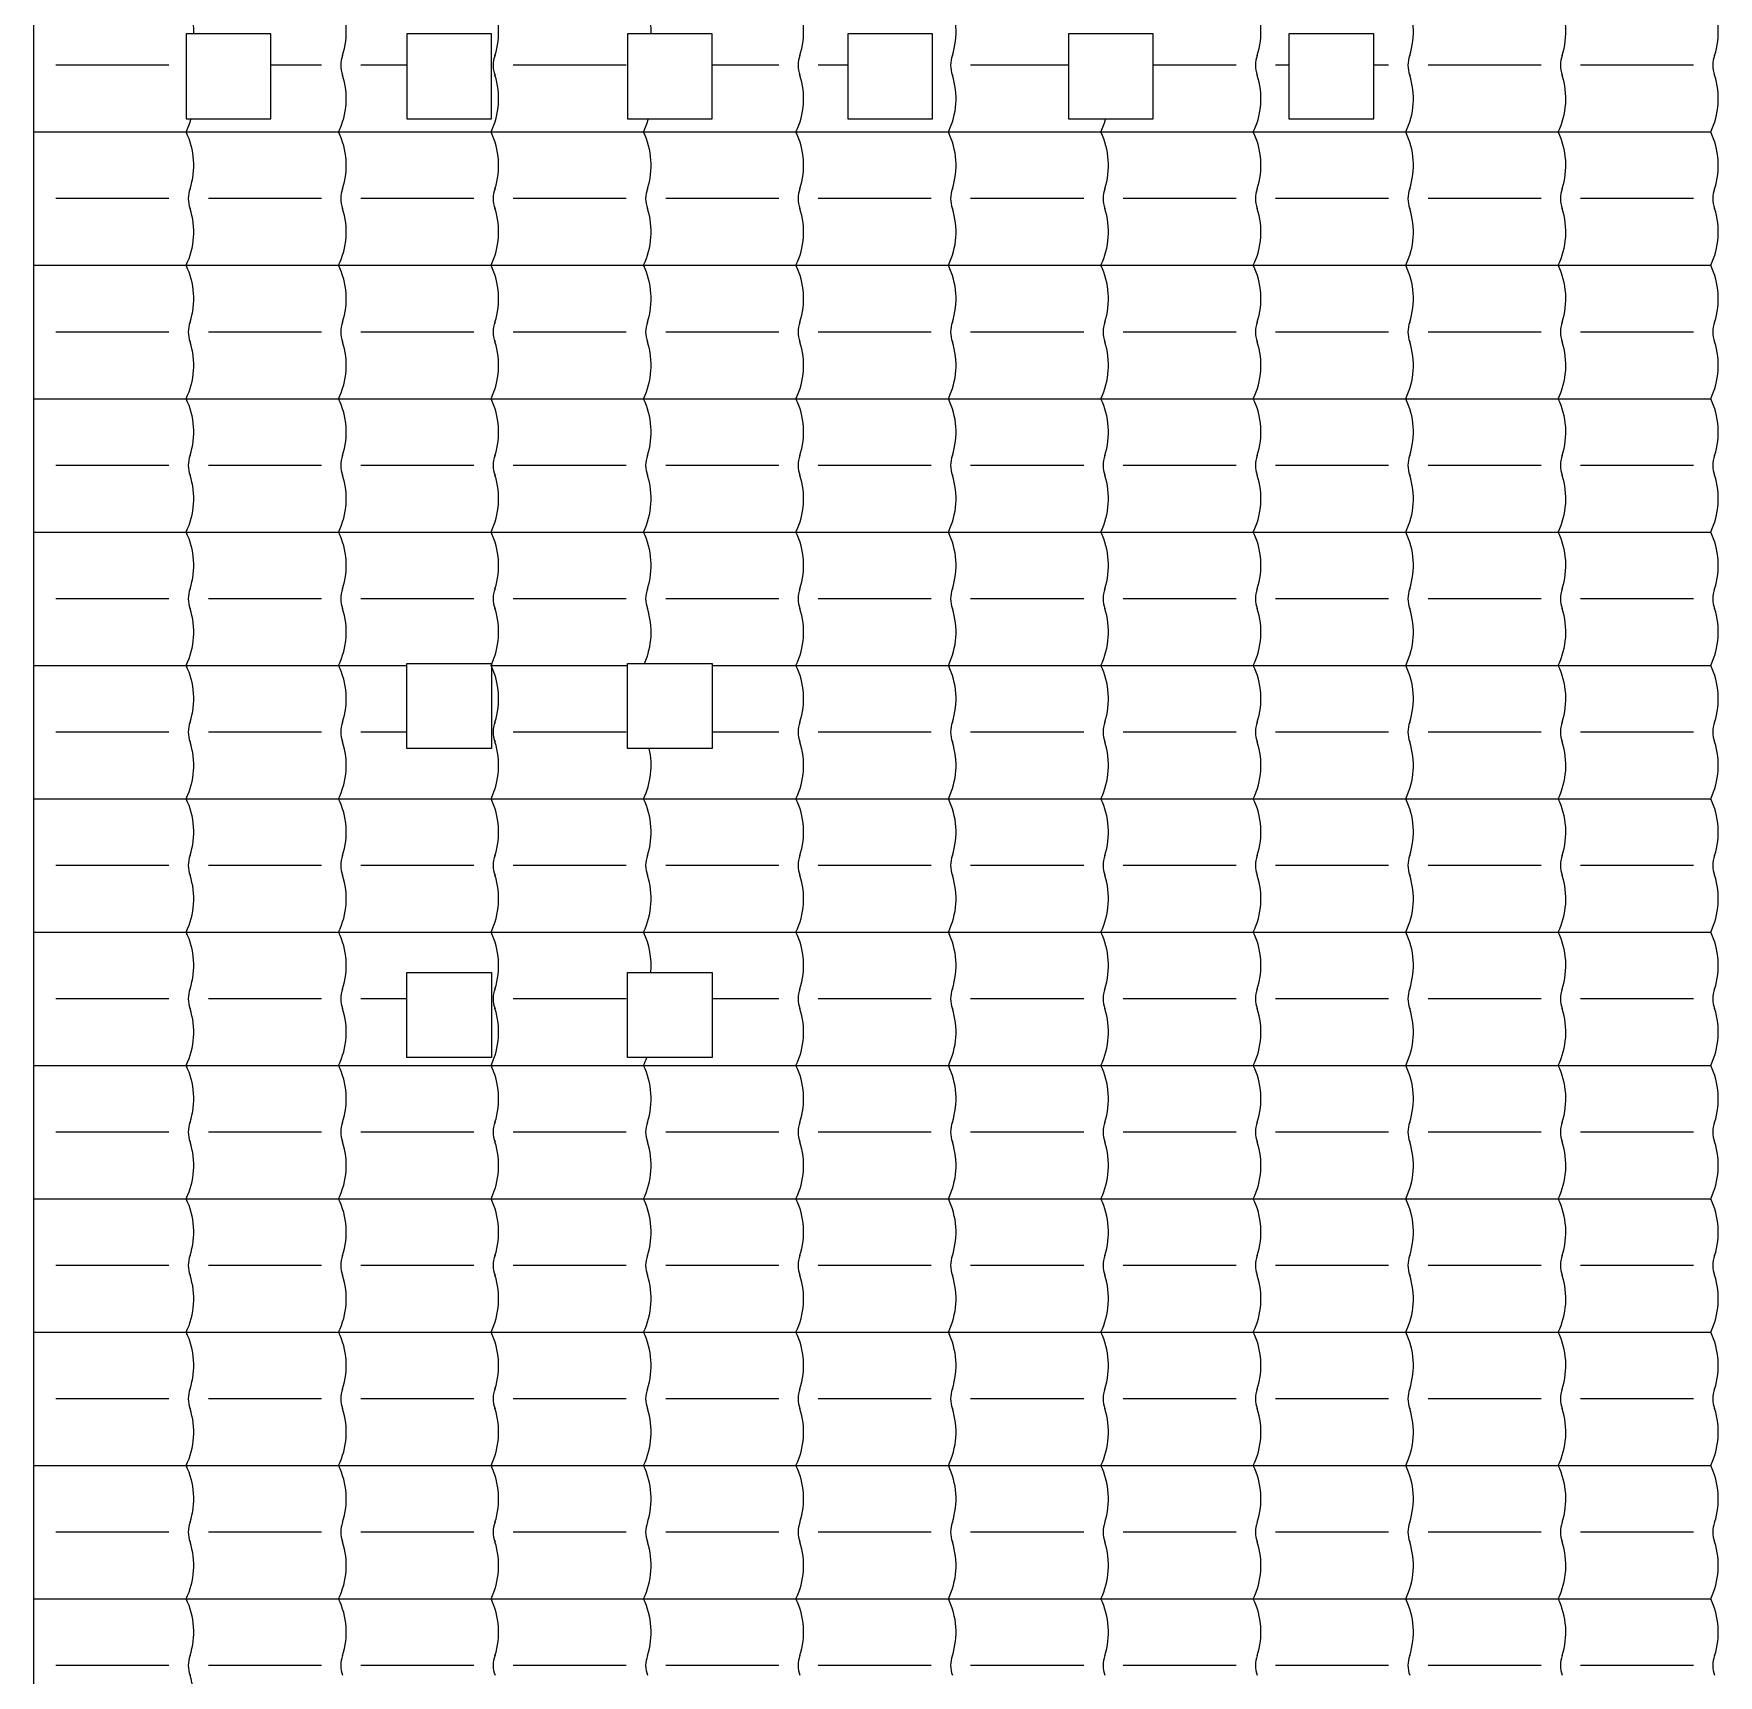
# Model space of a CAD drawing. Extents: x 5 to 617, y -77 to 233.
# Drawn here: x 282.2 to 345.8, y -19.3 to 42.8 of the extents above; entities that cross this region are included whole.
import ezdxf

# ---------------------------------------------------------------- set-up
doc = ezdxf.new("R2010")
doc.units = 0
doc.layers.get('0').update_dxf_attribs({"linetype": 'CONTINUOUS'})
doc.layers.add('ENGRAVE', color=4, linetype='CONTINUOUS')

msp = doc.modelspace()

# ---------------------------------------------------------------- linework, layer by layer
for p, q in [((282.155, -76.845), (282.155, 50.945)), ((287.918, 42.79), (287.918, 39.57)), ((291.118, 42.79), (287.918, 42.79)), ((291.118, 39.57), (291.118, 42.79)), ((299.451, 42.79), (296.251, 42.79)), ((296.251, 42.79), (296.251, 39.57)), ((299.451, 39.57), (299.451, 42.79)), ((304.584, 42.79), (304.584, 39.57)), ((307.784, 42.79), (304.584, 42.79)), ((307.784, 39.57), (307.784, 42.79)), ((316.117, 42.79), (312.917, 42.79)), ((312.917, 42.79), (312.917, 39.57)), ((316.117, 39.57), (316.117, 42.79)), ((324.45, 42.79), (321.25, 42.79)), ((321.25, 42.79), (321.25, 39.57)), ((324.45, 39.57), (324.45, 42.79)), ((332.783, 42.79), (329.583, 42.79)), ((329.583, 42.79), (329.583, 39.57)), ((332.783, 39.57), (332.783, 42.79)), ((287.918, 39.57), (291.118, 39.57)), ((296.251, 39.57), (299.451, 39.57)), ((304.584, 39.57), (307.784, 39.57)), ((312.917, 39.57), (316.117, 39.57)), ((321.25, 39.57), (324.45, 39.57)), ((329.583, 39.57), (332.783, 39.57)), ((296.251, 15.769), (296.251, 18.989)), ((296.251, 18.989), (299.451, 18.989)), ((299.451, 18.989), (299.451, 15.769)), ((304.584, 15.769), (304.584, 18.989)), ((304.584, 18.989), (307.784, 18.989)), ((307.784, 18.989), (307.784, 15.769)), ((299.451, 15.769), (296.251, 15.769)), ((307.784, 15.769), (304.584, 15.769)), ((296.251, 4.092), (296.251, 7.312)), ((296.251, 7.312), (299.451, 7.312)), ((299.451, 7.312), (299.451, 4.092)), ((304.584, 4.092), (304.584, 7.312)), ((304.584, 7.312), (307.784, 7.312)), ((307.784, 7.312), (307.784, 4.092)), ((299.451, 4.092), (296.251, 4.092)), ((307.784, 4.092), (304.584, 4.092))]:
    msp.add_line(p, q)
for centre, radius, start, end in [((342.903, 42.855), 2.9, 342.18994, 25.75), ((346.643, 41.595), 1.047, 159.14265, 200.85735), ((342.903, 40.335), 2.9, 334.25, 17.81006), ((342.903, 37.815), 2.9, 342.18994, 25.75), ((346.643, 36.555), 1.047, 159.14265, 200.85735), ((342.903, 35.295), 2.9, 334.25, 17.81006), ((342.903, 32.775), 2.9, 342.18994, 25.75), ((346.643, 31.515), 1.047, 159.14265, 200.85735), ((342.903, 30.255), 2.9, 334.25, 17.81006), ((342.903, 27.735), 2.9, 342.18994, 25.75), ((346.643, 26.475), 1.047, 159.14265, 200.85735), ((342.903, 25.215), 2.9, 334.25, 17.81006), ((342.903, 22.695), 2.9, 342.18994, 25.75), ((346.643, 21.435), 1.047, 159.14265, 200.85735), ((342.903, 20.175), 2.9, 334.25, 17.81006), ((342.903, 17.655), 2.9, 342.18994, 25.75), ((346.643, 16.395), 1.047, 159.14265, 200.85735), ((342.903, 15.135), 2.9, 334.25, 17.81006), ((342.903, 12.615), 2.9, 342.18994, 25.75), ((346.643, 11.355), 1.047, 159.14265, 200.85735), ((342.903, 10.095), 2.9, 334.25, 17.81006), ((342.903, 7.575), 2.9, 342.18994, 25.75), ((346.643, 6.315), 1.047, 159.14265, 200.85735), ((342.903, 5.055), 2.9, 334.25, 17.81006), ((342.903, 2.535), 2.9, 342.18994, 25.75), ((346.643, 1.275), 1.047, 159.14265, 200.85735), ((342.903, 0.015), 2.9, 334.25, 17.81006), ((342.903, -2.505), 2.9, 342.18994, 25.75), ((346.643, -3.765), 1.047, 159.14265, 200.85735), ((342.903, -5.025), 2.9, 334.25, 17.81006), ((342.903, -7.545), 2.9, 342.18994, 25.75), ((346.643, -8.805), 1.047, 159.14265, 200.85735), ((342.903, -10.065), 2.9, 334.25, 17.81006), ((342.903, -12.585), 2.9, 342.18994, 25.75), ((346.643, -13.845), 1.047, 159.14265, 200.85735), ((342.903, -15.105), 2.9, 334.25, 17.81006), ((342.903, -17.625), 2.9, 342.18994, 25.75), ((346.643, -18.885), 1.047, 159.14265, 200.85735)]:
    msp.add_arc(centre, radius, start, end)
at = {"layer": 'ENGRAVE'}
for p, q in [((287.266, 41.595), (282.995, 41.595)), ((293.026, 41.595), (291.118, 41.595)), ((296.251, 41.595), (294.515, 41.595)), ((304.546, 41.595), (300.275, 41.595)), ((310.306, 41.595), (307.784, 41.595)), ((312.917, 41.595), (311.795, 41.595)), ((321.25, 41.595), (317.555, 41.595)), ((327.586, 41.595), (324.45, 41.595)), ((329.583, 41.595), (329.075, 41.595)), ((333.346, 41.595), (332.783, 41.595)), ((339.106, 41.595), (334.835, 41.595)), ((344.866, 41.595), (340.595, 41.595)), ((282.155, 39.075), (287.915, 39.075)), ((287.915, 39.075), (293.675, 39.075)), ((293.675, 39.075), (299.435, 39.075)), ((299.435, 39.075), (305.195, 39.075)), ((305.195, 39.075), (310.955, 39.075)), ((310.955, 39.075), (316.715, 39.075)), ((316.715, 39.075), (322.475, 39.075)), ((322.475, 39.075), (328.235, 39.075)), ((328.235, 39.075), (333.995, 39.075)), ((333.995, 39.075), (339.755, 39.075)), ((339.755, 39.075), (345.515, 39.075)), ((287.266, 36.555), (282.995, 36.555)), ((293.026, 36.555), (288.755, 36.555)), ((298.786, 36.555), (294.515, 36.555)), ((304.546, 36.555), (300.275, 36.555)), ((310.306, 36.555), (306.035, 36.555)), ((316.066, 36.555), (311.795, 36.555)), ((321.826, 36.555), (317.555, 36.555)), ((327.586, 36.555), (323.315, 36.555)), ((333.346, 36.555), (329.075, 36.555)), ((339.106, 36.555), (334.835, 36.555)), ((344.866, 36.555), (340.595, 36.555)), ((282.155, 34.035), (287.915, 34.035)), ((287.915, 34.035), (293.675, 34.035)), ((293.675, 34.035), (299.435, 34.035)), ((299.435, 34.035), (305.195, 34.035)), ((305.195, 34.035), (310.955, 34.035)), ((310.955, 34.035), (316.715, 34.035)), ((316.715, 34.035), (322.475, 34.035)), ((322.475, 34.035), (328.235, 34.035)), ((328.235, 34.035), (333.995, 34.035)), ((333.995, 34.035), (339.755, 34.035)), ((339.755, 34.035), (345.515, 34.035)), ((287.266, 31.515), (282.995, 31.515)), ((293.026, 31.515), (288.755, 31.515)), ((298.786, 31.515), (294.515, 31.515)), ((304.546, 31.515), (300.275, 31.515)), ((310.306, 31.515), (306.035, 31.515)), ((316.066, 31.515), (311.795, 31.515)), ((321.826, 31.515), (317.555, 31.515)), ((327.586, 31.515), (323.315, 31.515)), ((333.346, 31.515), (329.075, 31.515)), ((339.106, 31.515), (334.835, 31.515)), ((344.866, 31.515), (340.595, 31.515)), ((282.155, 28.995), (287.915, 28.995)), ((287.915, 28.995), (293.675, 28.995)), ((293.675, 28.995), (299.435, 28.995)), ((299.435, 28.995), (305.195, 28.995)), ((305.195, 28.995), (310.955, 28.995)), ((310.955, 28.995), (316.715, 28.995)), ((316.715, 28.995), (322.475, 28.995)), ((322.475, 28.995), (328.235, 28.995)), ((328.235, 28.995), (333.995, 28.995)), ((333.995, 28.995), (339.755, 28.995)), ((339.755, 28.995), (345.515, 28.995)), ((287.266, 26.475), (282.995, 26.475)), ((293.026, 26.475), (288.755, 26.475)), ((298.786, 26.475), (294.515, 26.475)), ((304.546, 26.475), (300.275, 26.475)), ((310.306, 26.475), (306.035, 26.475)), ((316.066, 26.475), (311.795, 26.475)), ((321.826, 26.475), (317.555, 26.475)), ((327.586, 26.475), (323.315, 26.475)), ((333.346, 26.475), (329.075, 26.475)), ((339.106, 26.475), (334.835, 26.475)), ((344.866, 26.475), (340.595, 26.475)), ((282.155, 23.955), (287.915, 23.955)), ((287.915, 23.955), (293.675, 23.955)), ((293.675, 23.955), (299.435, 23.955)), ((299.435, 23.955), (305.195, 23.955)), ((305.195, 23.955), (310.955, 23.955)), ((310.955, 23.955), (316.715, 23.955)), ((316.715, 23.955), (322.475, 23.955)), ((322.475, 23.955), (328.235, 23.955)), ((328.235, 23.955), (333.995, 23.955)), ((333.995, 23.955), (339.755, 23.955)), ((339.755, 23.955), (345.515, 23.955)), ((287.266, 21.435), (282.995, 21.435)), ((293.026, 21.435), (288.755, 21.435)), ((298.786, 21.435), (294.515, 21.435)), ((304.546, 21.435), (300.275, 21.435)), ((310.306, 21.435), (306.035, 21.435)), ((316.066, 21.435), (311.795, 21.435)), ((321.826, 21.435), (317.555, 21.435)), ((327.586, 21.435), (323.315, 21.435)), ((333.346, 21.435), (329.075, 21.435)), ((339.106, 21.435), (334.835, 21.435)), ((344.866, 21.435), (340.595, 21.435)), ((282.155, 18.915), (287.915, 18.915)), ((287.915, 18.915), (293.675, 18.915)), ((293.675, 18.915), (296.251, 18.915)), ((299.435, 18.915), (304.584, 18.915)), ((307.784, 18.915), (310.955, 18.915)), ((310.955, 18.915), (316.715, 18.915)), ((316.715, 18.915), (322.475, 18.915)), ((322.475, 18.915), (328.235, 18.915)), ((328.235, 18.915), (333.995, 18.915)), ((333.995, 18.915), (339.755, 18.915)), ((339.755, 18.915), (345.515, 18.915)), ((287.266, 16.395), (282.995, 16.395)), ((293.026, 16.395), (288.755, 16.395)), ((296.251, 16.395), (294.515, 16.395)), ((304.546, 16.395), (300.275, 16.395)), ((310.306, 16.395), (307.784, 16.395)), ((316.066, 16.395), (311.795, 16.395)), ((321.826, 16.395), (317.555, 16.395)), ((327.586, 16.395), (323.315, 16.395)), ((333.346, 16.395), (329.075, 16.395)), ((339.106, 16.395), (334.835, 16.395)), ((344.866, 16.395), (340.595, 16.395)), ((282.155, 13.875), (287.915, 13.875)), ((287.915, 13.875), (293.675, 13.875)), ((293.675, 13.875), (299.435, 13.875)), ((299.435, 13.875), (305.195, 13.875)), ((305.195, 13.875), (310.955, 13.875)), ((310.955, 13.875), (316.715, 13.875)), ((316.715, 13.875), (322.475, 13.875)), ((322.475, 13.875), (328.235, 13.875)), ((328.235, 13.875), (333.995, 13.875)), ((333.995, 13.875), (339.755, 13.875)), ((339.755, 13.875), (345.515, 13.875)), ((287.266, 11.355), (282.995, 11.355)), ((293.026, 11.355), (288.755, 11.355)), ((298.786, 11.355), (294.515, 11.355)), ((304.546, 11.355), (300.275, 11.355)), ((310.306, 11.355), (306.035, 11.355)), ((316.066, 11.355), (311.795, 11.355)), ((321.826, 11.355), (317.555, 11.355)), ((327.586, 11.355), (323.315, 11.355)), ((333.346, 11.355), (329.075, 11.355)), ((339.106, 11.355), (334.835, 11.355)), ((344.866, 11.355), (340.595, 11.355)), ((282.155, 8.835), (287.915, 8.835)), ((287.915, 8.835), (293.675, 8.835)), ((293.675, 8.835), (299.435, 8.835)), ((299.435, 8.835), (305.195, 8.835)), ((305.195, 8.835), (310.955, 8.835)), ((310.955, 8.835), (316.715, 8.835)), ((316.715, 8.835), (322.475, 8.835)), ((322.475, 8.835), (328.235, 8.835)), ((328.235, 8.835), (333.995, 8.835)), ((333.995, 8.835), (339.755, 8.835)), ((339.755, 8.835), (345.515, 8.835)), ((287.266, 6.315), (282.995, 6.315)), ((293.026, 6.315), (288.755, 6.315)), ((296.251, 6.315), (294.515, 6.315)), ((304.546, 6.315), (300.275, 6.315)), ((310.306, 6.315), (307.784, 6.315)), ((316.066, 6.315), (311.795, 6.315)), ((321.826, 6.315), (317.555, 6.315)), ((327.586, 6.315), (323.315, 6.315)), ((333.346, 6.315), (329.075, 6.315)), ((339.106, 6.315), (334.835, 6.315)), ((344.866, 6.315), (340.595, 6.315)), ((282.155, 3.795), (287.915, 3.795)), ((287.915, 3.795), (293.675, 3.795)), ((293.675, 3.795), (299.435, 3.795)), ((299.435, 3.795), (305.195, 3.795)), ((305.195, 3.795), (310.955, 3.795)), ((310.955, 3.795), (316.715, 3.795)), ((316.715, 3.795), (322.475, 3.795)), ((322.475, 3.795), (328.235, 3.795)), ((328.235, 3.795), (333.995, 3.795)), ((333.995, 3.795), (339.755, 3.795)), ((339.755, 3.795), (345.515, 3.795)), ((287.266, 1.275), (282.995, 1.275)), ((293.026, 1.275), (288.755, 1.275)), ((298.786, 1.275), (294.515, 1.275)), ((304.546, 1.275), (300.275, 1.275)), ((310.306, 1.275), (306.035, 1.275)), ((316.066, 1.275), (311.795, 1.275)), ((321.826, 1.275), (317.555, 1.275)), ((327.586, 1.275), (323.315, 1.275)), ((333.346, 1.275), (329.075, 1.275)), ((339.106, 1.275), (334.835, 1.275)), ((344.866, 1.275), (340.595, 1.275)), ((282.155, -1.245), (287.915, -1.245)), ((287.915, -1.245), (293.675, -1.245)), ((293.675, -1.245), (299.435, -1.245)), ((299.435, -1.245), (305.195, -1.245)), ((305.195, -1.245), (310.955, -1.245)), ((310.955, -1.245), (316.715, -1.245)), ((316.715, -1.245), (322.475, -1.245)), ((322.475, -1.245), (328.235, -1.245)), ((328.235, -1.245), (333.995, -1.245)), ((333.995, -1.245), (339.755, -1.245)), ((339.755, -1.245), (345.515, -1.245)), ((287.266, -3.765), (282.995, -3.765)), ((293.026, -3.765), (288.755, -3.765)), ((298.786, -3.765), (294.515, -3.765)), ((304.546, -3.765), (300.275, -3.765)), ((310.306, -3.765), (306.035, -3.765)), ((316.066, -3.765), (311.795, -3.765)), ((321.826, -3.765), (317.555, -3.765)), ((327.586, -3.765), (323.315, -3.765)), ((333.346, -3.765), (329.075, -3.765)), ((339.106, -3.765), (334.835, -3.765)), ((344.866, -3.765), (340.595, -3.765)), ((282.155, -6.285), (287.915, -6.285)), ((287.915, -6.285), (293.675, -6.285)), ((293.675, -6.285), (299.435, -6.285)), ((299.435, -6.285), (305.195, -6.285)), ((305.195, -6.285), (310.955, -6.285)), ((310.955, -6.285), (316.715, -6.285)), ((316.715, -6.285), (322.475, -6.285)), ((322.475, -6.285), (328.235, -6.285)), ((328.235, -6.285), (333.995, -6.285)), ((333.995, -6.285), (339.755, -6.285)), ((339.755, -6.285), (345.515, -6.285)), ((287.266, -8.805), (282.995, -8.805)), ((293.026, -8.805), (288.755, -8.805)), ((298.786, -8.805), (294.515, -8.805)), ((304.546, -8.805), (300.275, -8.805)), ((310.306, -8.805), (306.035, -8.805)), ((316.066, -8.805), (311.795, -8.805)), ((321.826, -8.805), (317.555, -8.805)), ((327.586, -8.805), (323.315, -8.805)), ((333.346, -8.805), (329.075, -8.805)), ((339.106, -8.805), (334.835, -8.805)), ((344.866, -8.805), (340.595, -8.805)), ((282.155, -11.325), (287.915, -11.325)), ((287.915, -11.325), (293.675, -11.325)), ((293.675, -11.325), (299.435, -11.325)), ((299.435, -11.325), (305.195, -11.325)), ((305.195, -11.325), (310.955, -11.325)), ((310.955, -11.325), (316.715, -11.325)), ((316.715, -11.325), (322.475, -11.325)), ((322.475, -11.325), (328.235, -11.325)), ((328.235, -11.325), (333.995, -11.325)), ((333.995, -11.325), (339.755, -11.325)), ((339.755, -11.325), (345.515, -11.325)), ((287.266, -13.845), (282.995, -13.845)), ((293.026, -13.845), (288.755, -13.845)), ((298.786, -13.845), (294.515, -13.845)), ((304.546, -13.845), (300.275, -13.845)), ((310.306, -13.845), (306.035, -13.845)), ((316.066, -13.845), (311.795, -13.845)), ((321.826, -13.845), (317.555, -13.845)), ((327.586, -13.845), (323.315, -13.845)), ((333.346, -13.845), (329.075, -13.845)), ((339.106, -13.845), (334.835, -13.845)), ((344.866, -13.845), (340.595, -13.845)), ((282.155, -16.365), (287.915, -16.365)), ((287.915, -16.365), (293.675, -16.365)), ((293.675, -16.365), (299.435, -16.365)), ((299.435, -16.365), (305.195, -16.365)), ((305.195, -16.365), (310.955, -16.365)), ((310.955, -16.365), (316.715, -16.365)), ((316.715, -16.365), (322.475, -16.365)), ((322.475, -16.365), (328.235, -16.365)), ((328.235, -16.365), (333.995, -16.365)), ((333.995, -16.365), (339.755, -16.365)), ((339.755, -16.365), (345.515, -16.365)), ((287.266, -18.885), (282.995, -18.885)), ((293.026, -18.885), (288.755, -18.885)), ((298.786, -18.885), (294.515, -18.885)), ((304.546, -18.885), (300.275, -18.885)), ((310.306, -18.885), (306.035, -18.885)), ((316.066, -18.885), (311.795, -18.885)), ((321.826, -18.885), (317.555, -18.885)), ((327.586, -18.885), (323.315, -18.885)), ((333.346, -18.885), (329.075, -18.885)), ((339.106, -18.885), (334.835, -18.885)), ((344.866, -18.885), (340.595, -18.885))]:
    msp.add_line(p, q, dxfattribs=at)
for centre, radius, start, end in [((285.303, 42.855), 2.9, 358.71579, 25.75), ((291.063, 42.855), 2.9, 342.18994, 25.75), ((296.823, 42.855), 2.9, 342.18994, 25.75), ((302.583, 42.855), 2.9, 358.71579, 25.75), ((308.343, 42.855), 2.9, 342.18994, 25.75), ((314.103, 42.855), 2.9, 342.18994, 25.75), ((325.623, 42.855), 2.9, 342.18994, 25.75), ((331.383, 42.855), 2.9, 342.18994, 25.75), ((337.143, 42.855), 2.9, 342.18994, 25.75), ((294.803, 41.595), 1.047, 159.14265, 200.85735), ((300.563, 41.595), 1.047, 159.14265, 200.85735), ((312.083, 41.595), 1.047, 159.14265, 200.85735), ((317.843, 41.595), 1.047, 159.14265, 200.85735), ((329.363, 41.595), 1.047, 159.14265, 200.85735), ((335.123, 41.595), 1.047, 159.14265, 200.85735), ((340.883, 41.595), 1.047, 159.14265, 200.85735), ((291.063, 40.335), 2.9, 334.25, 17.81006), ((296.823, 40.335), 2.9, 334.25, 17.81006), ((308.343, 40.335), 2.9, 334.25, 17.81006), ((314.103, 40.335), 2.9, 334.25, 17.81006), ((325.623, 40.335), 2.9, 334.25, 17.81006), ((331.383, 40.335), 2.9, 334.25, 17.81006), ((337.143, 40.335), 2.9, 334.25, 17.81006), ((285.303, 40.335), 2.9, 334.25, 344.7061), ((302.583, 40.335), 2.9, 334.25, 344.7061), ((319.863, 40.335), 2.9, 334.25, 344.7061), ((285.303, 37.815), 2.9, 342.18994, 25.75), ((291.063, 37.815), 2.9, 342.18994, 25.75), ((296.823, 37.815), 2.9, 342.18994, 25.75), ((302.583, 37.815), 2.9, 342.18994, 25.75), ((308.343, 37.815), 2.9, 342.18994, 25.75), ((314.103, 37.815), 2.9, 342.18994, 25.75), ((319.863, 37.815), 2.9, 342.18994, 25.75), ((325.623, 37.815), 2.9, 342.18994, 25.75), ((331.383, 37.815), 2.9, 342.18994, 25.75), ((337.143, 37.815), 2.9, 342.18994, 25.75), ((289.043, 36.555), 1.047, 159.14265, 200.85735), ((294.803, 36.555), 1.047, 159.14265, 200.85735), ((300.563, 36.555), 1.047, 159.14265, 200.85735), ((306.323, 36.555), 1.047, 159.14265, 200.85735), ((312.083, 36.555), 1.047, 159.14265, 200.85735), ((317.843, 36.555), 1.047, 159.14265, 200.85735), ((323.603, 36.555), 1.047, 159.14265, 200.85735), ((329.363, 36.555), 1.047, 159.14265, 200.85735), ((335.123, 36.555), 1.047, 159.14265, 200.85735), ((340.883, 36.555), 1.047, 159.14265, 200.85735), ((285.303, 35.295), 2.9, 334.25, 17.81006), ((291.063, 35.295), 2.9, 334.25, 17.81006), ((296.823, 35.295), 2.9, 334.25, 17.81006), ((302.583, 35.295), 2.9, 334.25, 17.81006), ((308.343, 35.295), 2.9, 334.25, 17.81006), ((314.103, 35.295), 2.9, 334.25, 17.81006), ((319.863, 35.295), 2.9, 334.25, 17.81006), ((325.623, 35.295), 2.9, 334.25, 17.81006), ((331.383, 35.295), 2.9, 334.25, 17.81006), ((337.143, 35.295), 2.9, 334.25, 17.81006), ((285.303, 32.775), 2.9, 342.18994, 25.75), ((291.063, 32.775), 2.9, 342.18994, 25.75), ((296.823, 32.775), 2.9, 342.18994, 25.75), ((302.583, 32.775), 2.9, 342.18994, 25.75), ((308.343, 32.775), 2.9, 342.18994, 25.75), ((314.103, 32.775), 2.9, 342.18994, 25.75), ((319.863, 32.775), 2.9, 342.18994, 25.75), ((325.623, 32.775), 2.9, 342.18994, 25.75), ((331.383, 32.775), 2.9, 342.18994, 25.75), ((337.143, 32.775), 2.9, 342.18994, 25.75), ((289.043, 31.515), 1.047, 159.14265, 200.85735), ((294.803, 31.515), 1.047, 159.14265, 200.85735), ((300.563, 31.515), 1.047, 159.14265, 200.85735), ((306.323, 31.515), 1.047, 159.14265, 200.85735), ((312.083, 31.515), 1.047, 159.14265, 200.85735), ((317.843, 31.515), 1.047, 159.14265, 200.85735), ((323.603, 31.515), 1.047, 159.14265, 200.85735), ((329.363, 31.515), 1.047, 159.14265, 200.85735), ((335.123, 31.515), 1.047, 159.14265, 200.85735), ((340.883, 31.515), 1.047, 159.14265, 200.85735), ((285.303, 30.255), 2.9, 334.25, 17.81006), ((291.063, 30.255), 2.9, 334.25, 17.81006), ((296.823, 30.255), 2.9, 334.25, 17.81006), ((302.583, 30.255), 2.9, 334.25, 17.81006), ((308.343, 30.255), 2.9, 334.25, 17.81006), ((314.103, 30.255), 2.9, 334.25, 17.81006), ((319.863, 30.255), 2.9, 334.25, 17.81006), ((325.623, 30.255), 2.9, 334.25, 17.81006), ((331.383, 30.255), 2.9, 334.25, 17.81006), ((337.143, 30.255), 2.9, 334.25, 17.81006), ((285.303, 27.735), 2.9, 342.18994, 25.75), ((291.063, 27.735), 2.9, 342.18994, 25.75), ((296.823, 27.735), 2.9, 342.18994, 25.75), ((302.583, 27.735), 2.9, 342.18994, 25.75), ((308.343, 27.735), 2.9, 342.18994, 25.75), ((314.103, 27.735), 2.9, 342.18994, 25.75), ((319.863, 27.735), 2.9, 342.18994, 25.75), ((325.623, 27.735), 2.9, 342.18994, 25.75), ((331.383, 27.735), 2.9, 342.18994, 25.75), ((337.143, 27.735), 2.9, 342.18994, 25.75), ((289.043, 26.475), 1.047, 159.14265, 200.85735), ((294.803, 26.475), 1.047, 159.14265, 200.85735), ((300.563, 26.475), 1.047, 159.14265, 200.85735), ((306.323, 26.475), 1.047, 159.14265, 200.85735), ((312.083, 26.475), 1.047, 159.14265, 200.85735), ((317.843, 26.475), 1.047, 159.14265, 200.85735), ((323.603, 26.475), 1.047, 159.14265, 200.85735), ((329.363, 26.475), 1.047, 159.14265, 200.85735), ((335.123, 26.475), 1.047, 159.14265, 200.85735), ((340.883, 26.475), 1.047, 159.14265, 200.85735), ((285.303, 25.215), 2.9, 334.25, 17.81006), ((291.063, 25.215), 2.9, 334.25, 17.81006), ((296.823, 25.215), 2.9, 334.25, 17.81006), ((302.583, 25.215), 2.9, 334.25, 17.81006), ((308.343, 25.215), 2.9, 334.25, 17.81006), ((314.103, 25.215), 2.9, 334.25, 17.81006), ((319.863, 25.215), 2.9, 334.25, 17.81006), ((325.623, 25.215), 2.9, 334.25, 17.81006), ((331.383, 25.215), 2.9, 334.25, 17.81006), ((337.143, 25.215), 2.9, 334.25, 17.81006), ((285.303, 22.695), 2.9, 342.18994, 25.75), ((291.063, 22.695), 2.9, 342.18994, 25.75), ((296.823, 22.695), 2.9, 342.18994, 25.75), ((302.583, 22.695), 2.9, 342.18994, 25.75), ((308.343, 22.695), 2.9, 342.18994, 25.75), ((314.103, 22.695), 2.9, 342.18994, 25.75), ((319.863, 22.695), 2.9, 342.18994, 25.75), ((325.623, 22.695), 2.9, 342.18994, 25.75), ((331.383, 22.695), 2.9, 342.18994, 25.75), ((337.143, 22.695), 2.9, 342.18994, 25.75), ((289.043, 21.435), 1.047, 159.14265, 200.85735), ((294.803, 21.435), 1.047, 159.14265, 200.85735), ((300.563, 21.435), 1.047, 159.14265, 200.85735), ((306.323, 21.435), 1.047, 159.14265, 200.85735), ((312.083, 21.435), 1.047, 159.14265, 200.85735), ((317.843, 21.435), 1.047, 159.14265, 200.85735), ((323.603, 21.435), 1.047, 159.14265, 200.85735), ((329.363, 21.435), 1.047, 159.14265, 200.85735), ((335.123, 21.435), 1.047, 159.14265, 200.85735), ((340.883, 21.435), 1.047, 159.14265, 200.85735), ((285.303, 20.175), 2.9, 334.25, 17.81006), ((291.063, 20.175), 2.9, 334.25, 17.81006), ((296.823, 20.175), 2.9, 334.25, 17.81006), ((302.583, 20.175), 2.9, 335.85098, 17.81006), ((308.343, 20.175), 2.9, 334.25, 17.81006), ((314.103, 20.175), 2.9, 334.25, 17.81006), ((319.863, 20.175), 2.9, 334.25, 17.81006), ((325.623, 20.175), 2.9, 334.25, 17.81006), ((331.383, 20.175), 2.9, 334.25, 17.81006), ((337.143, 20.175), 2.9, 334.25, 17.81006), ((285.303, 17.655), 2.9, 342.18994, 25.75), ((291.063, 17.655), 2.9, 342.18994, 25.75), ((296.823, 17.655), 2.9, 342.18994, 25.75), ((308.343, 17.655), 2.9, 342.18994, 25.75), ((314.103, 17.655), 2.9, 342.18994, 25.75), ((319.863, 17.655), 2.9, 342.18994, 25.75), ((325.623, 17.655), 2.9, 342.18994, 25.75), ((331.383, 17.655), 2.9, 342.18994, 25.75), ((337.143, 17.655), 2.9, 342.18994, 25.75), ((289.043, 16.395), 1.047, 159.14265, 200.85735), ((294.803, 16.395), 1.047, 159.14265, 200.85735), ((300.563, 16.395), 1.047, 159.14265, 200.85735), ((312.083, 16.395), 1.047, 159.14265, 200.85735), ((317.843, 16.395), 1.047, 159.14265, 200.85735), ((323.603, 16.395), 1.047, 159.14265, 200.85735), ((329.363, 16.395), 1.047, 159.14265, 200.85735), ((335.123, 16.395), 1.047, 159.14265, 200.85735), ((340.883, 16.395), 1.047, 159.14265, 200.85735), ((285.303, 15.135), 2.9, 334.25, 17.81006), ((291.063, 15.135), 2.9, 334.25, 17.81006), ((296.823, 15.135), 2.9, 334.25, 17.81006), ((308.343, 15.135), 2.9, 334.25, 17.81006), ((314.103, 15.135), 2.9, 334.25, 17.81006), ((319.863, 15.135), 2.9, 334.25, 17.81006), ((325.623, 15.135), 2.9, 334.25, 17.81006), ((331.383, 15.135), 2.9, 334.25, 17.81006), ((337.143, 15.135), 2.9, 334.25, 17.81006), ((302.583, 15.135), 2.9, 334.25, 12.6163), ((285.303, 12.615), 2.9, 342.18994, 25.75), ((291.063, 12.615), 2.9, 342.18994, 25.75), ((296.823, 12.615), 2.9, 342.18994, 25.75), ((302.583, 12.615), 2.9, 342.18994, 25.75), ((308.343, 12.615), 2.9, 342.18994, 25.75), ((314.103, 12.615), 2.9, 342.18994, 25.75), ((319.863, 12.615), 2.9, 342.18994, 25.75), ((325.623, 12.615), 2.9, 342.18994, 25.75), ((331.383, 12.615), 2.9, 342.18994, 25.75), ((337.143, 12.615), 2.9, 342.18994, 25.75), ((289.043, 11.355), 1.047, 159.14265, 200.85735), ((294.803, 11.355), 1.047, 159.14265, 200.85735), ((300.563, 11.355), 1.047, 159.14265, 200.85735), ((306.323, 11.355), 1.047, 159.14265, 200.85735), ((312.083, 11.355), 1.047, 159.14265, 200.85735), ((317.843, 11.355), 1.047, 159.14265, 200.85735), ((323.603, 11.355), 1.047, 159.14265, 200.85735), ((329.363, 11.355), 1.047, 159.14265, 200.85735), ((335.123, 11.355), 1.047, 159.14265, 200.85735), ((340.883, 11.355), 1.047, 159.14265, 200.85735), ((285.303, 10.095), 2.9, 334.25, 17.81006), ((291.063, 10.095), 2.9, 334.25, 17.81006), ((296.823, 10.095), 2.9, 334.25, 17.81006), ((302.583, 10.095), 2.9, 334.25, 17.81006), ((308.343, 10.095), 2.9, 334.25, 17.81006), ((314.103, 10.095), 2.9, 334.25, 17.81006), ((319.863, 10.095), 2.9, 334.25, 17.81006), ((325.623, 10.095), 2.9, 334.25, 17.81006), ((331.383, 10.095), 2.9, 334.25, 17.81006), ((337.143, 10.095), 2.9, 334.25, 17.81006), ((285.303, 7.575), 2.9, 342.18994, 25.75), ((291.063, 7.575), 2.9, 342.18994, 25.75), ((296.823, 7.575), 2.9, 342.18994, 25.75), ((302.583, 7.575), 2.9, 354.79371, 25.75), ((308.343, 7.575), 2.9, 342.18994, 25.75), ((314.103, 7.575), 2.9, 342.18994, 25.75), ((319.863, 7.575), 2.9, 342.18994, 25.75), ((325.623, 7.575), 2.9, 342.18994, 25.75), ((331.383, 7.575), 2.9, 342.18994, 25.75), ((337.143, 7.575), 2.9, 342.18994, 25.75), ((289.043, 6.315), 1.047, 159.14265, 200.85735), ((294.803, 6.315), 1.047, 159.14265, 200.85735), ((300.563, 6.315), 1.047, 159.14265, 200.85735), ((312.083, 6.315), 1.047, 159.14265, 200.85735), ((317.843, 6.315), 1.047, 159.14265, 200.85735), ((323.603, 6.315), 1.047, 159.14265, 200.85735), ((329.363, 6.315), 1.047, 159.14265, 200.85735), ((335.123, 6.315), 1.047, 159.14265, 200.85735), ((340.883, 6.315), 1.047, 159.14265, 200.85735), ((285.303, 5.055), 2.9, 334.25, 17.81006), ((291.063, 5.055), 2.9, 334.25, 17.81006), ((296.823, 5.055), 2.9, 334.25, 17.81006), ((308.343, 5.055), 2.9, 334.25, 17.81006), ((314.103, 5.055), 2.9, 334.25, 17.81006), ((319.863, 5.055), 2.9, 334.25, 17.81006), ((325.623, 5.055), 2.9, 334.25, 17.81006), ((331.383, 5.055), 2.9, 334.25, 17.81006), ((337.143, 5.055), 2.9, 334.25, 17.81006), ((302.583, 5.055), 2.9, 334.25, 340.60368), ((285.303, 2.535), 2.9, 342.18994, 25.75), ((291.063, 2.535), 2.9, 342.18994, 25.75), ((296.823, 2.535), 2.9, 342.18994, 25.75), ((302.583, 2.535), 2.9, 342.18994, 25.75), ((308.343, 2.535), 2.9, 342.18994, 25.75), ((314.103, 2.535), 2.9, 342.18994, 25.75), ((319.863, 2.535), 2.9, 342.18994, 25.75), ((325.623, 2.535), 2.9, 342.18994, 25.75), ((331.383, 2.535), 2.9, 342.18994, 25.75), ((337.143, 2.535), 2.9, 342.18994, 25.75), ((289.043, 1.275), 1.047, 159.14265, 200.85735), ((294.803, 1.275), 1.047, 159.14265, 200.85735), ((300.563, 1.275), 1.047, 159.14265, 200.85735), ((306.323, 1.275), 1.047, 159.14265, 200.85735), ((312.083, 1.275), 1.047, 159.14265, 200.85735), ((317.843, 1.275), 1.047, 159.14265, 200.85735), ((323.603, 1.275), 1.047, 159.14265, 200.85735), ((329.363, 1.275), 1.047, 159.14265, 200.85735), ((335.123, 1.275), 1.047, 159.14265, 200.85735), ((340.883, 1.275), 1.047, 159.14265, 200.85735), ((285.303, 0.015), 2.9, 334.25, 17.81006), ((291.063, 0.015), 2.9, 334.25, 17.81006), ((296.823, 0.015), 2.9, 334.25, 17.81006), ((302.583, 0.015), 2.9, 334.25, 17.81006), ((308.343, 0.015), 2.9, 334.25, 17.81006), ((314.103, 0.015), 2.9, 334.25, 17.81006), ((319.863, 0.015), 2.9, 334.25, 17.81006), ((325.623, 0.015), 2.9, 334.25, 17.81006), ((331.383, 0.015), 2.9, 334.25, 17.81006), ((337.143, 0.015), 2.9, 334.25, 17.81006), ((285.303, -2.505), 2.9, 342.18994, 25.75), ((291.063, -2.505), 2.9, 342.18994, 25.75), ((296.823, -2.505), 2.9, 342.18994, 25.75), ((302.583, -2.505), 2.9, 342.18994, 25.75), ((308.343, -2.505), 2.9, 342.18994, 25.75), ((314.103, -2.505), 2.9, 342.18994, 25.75), ((319.863, -2.505), 2.9, 342.18994, 25.75), ((325.623, -2.505), 2.9, 342.18994, 25.75), ((331.383, -2.505), 2.9, 342.18994, 25.75), ((337.143, -2.505), 2.9, 342.18994, 25.75), ((289.043, -3.765), 1.047, 159.14265, 200.85735), ((294.803, -3.765), 1.047, 159.14265, 200.85735), ((300.563, -3.765), 1.047, 159.14265, 200.85735), ((306.323, -3.765), 1.047, 159.14265, 200.85735), ((312.083, -3.765), 1.047, 159.14265, 200.85735), ((317.843, -3.765), 1.047, 159.14265, 200.85735), ((323.603, -3.765), 1.047, 159.14265, 200.85735), ((329.363, -3.765), 1.047, 159.14265, 200.85735), ((335.123, -3.765), 1.047, 159.14265, 200.85735), ((340.883, -3.765), 1.047, 159.14265, 200.85735), ((285.303, -5.025), 2.9, 334.25, 17.81006), ((291.063, -5.025), 2.9, 334.25, 17.81006), ((296.823, -5.025), 2.9, 334.25, 17.81006), ((302.583, -5.025), 2.9, 334.25, 17.81006), ((308.343, -5.025), 2.9, 334.25, 17.81006), ((314.103, -5.025), 2.9, 334.25, 17.81006), ((319.863, -5.025), 2.9, 334.25, 17.81006), ((325.623, -5.025), 2.9, 334.25, 17.81006), ((331.383, -5.025), 2.9, 334.25, 17.81006), ((337.143, -5.025), 2.9, 334.25, 17.81006), ((285.303, -7.545), 2.9, 342.18994, 25.75), ((291.063, -7.545), 2.9, 342.18994, 25.75), ((296.823, -7.545), 2.9, 342.18994, 25.75), ((302.583, -7.545), 2.9, 342.18994, 25.75), ((308.343, -7.545), 2.9, 342.18994, 25.75), ((314.103, -7.545), 2.9, 342.18994, 25.75), ((319.863, -7.545), 2.9, 342.18994, 25.75), ((325.623, -7.545), 2.9, 342.18994, 25.75), ((331.383, -7.545), 2.9, 342.18994, 25.75), ((337.143, -7.545), 2.9, 342.18994, 25.75), ((289.043, -8.805), 1.047, 159.14265, 200.85735), ((294.803, -8.805), 1.047, 159.14265, 200.85735), ((300.563, -8.805), 1.047, 159.14265, 200.85735), ((306.323, -8.805), 1.047, 159.14265, 200.85735), ((312.083, -8.805), 1.047, 159.14265, 200.85735), ((317.843, -8.805), 1.047, 159.14265, 200.85735), ((323.603, -8.805), 1.047, 159.14265, 200.85735), ((329.363, -8.805), 1.047, 159.14265, 200.85735), ((335.123, -8.805), 1.047, 159.14265, 200.85735), ((340.883, -8.805), 1.047, 159.14265, 200.85735), ((285.303, -10.065), 2.9, 334.25, 17.81006), ((291.063, -10.065), 2.9, 334.25, 17.81006), ((296.823, -10.065), 2.9, 334.25, 17.81006), ((302.583, -10.065), 2.9, 334.25, 17.81006), ((308.343, -10.065), 2.9, 334.25, 17.81006), ((314.103, -10.065), 2.9, 334.25, 17.81006), ((319.863, -10.065), 2.9, 334.25, 17.81006), ((325.623, -10.065), 2.9, 334.25, 17.81006), ((331.383, -10.065), 2.9, 334.25, 17.81006), ((337.143, -10.065), 2.9, 334.25, 17.81006), ((285.303, -12.585), 2.9, 342.18994, 25.75), ((291.063, -12.585), 2.9, 342.18994, 25.75), ((296.823, -12.585), 2.9, 342.18994, 25.75), ((302.583, -12.585), 2.9, 342.18994, 25.75), ((308.343, -12.585), 2.9, 342.18994, 25.75), ((314.103, -12.585), 2.9, 342.18994, 25.75), ((319.863, -12.585), 2.9, 342.18994, 25.75), ((325.623, -12.585), 2.9, 342.18994, 25.75), ((331.383, -12.585), 2.9, 342.18994, 25.75), ((337.143, -12.585), 2.9, 342.18994, 25.75), ((289.043, -13.845), 1.047, 159.14265, 200.85735), ((294.803, -13.845), 1.047, 159.14265, 200.85735), ((300.563, -13.845), 1.047, 159.14265, 200.85735), ((306.323, -13.845), 1.047, 159.14265, 200.85735), ((312.083, -13.845), 1.047, 159.14265, 200.85735), ((317.843, -13.845), 1.047, 159.14265, 200.85735), ((323.603, -13.845), 1.047, 159.14265, 200.85735), ((329.363, -13.845), 1.047, 159.14265, 200.85735), ((335.123, -13.845), 1.047, 159.14265, 200.85735), ((340.883, -13.845), 1.047, 159.14265, 200.85735), ((285.303, -15.105), 2.9, 334.25, 17.81006), ((291.063, -15.105), 2.9, 334.25, 17.81006), ((296.823, -15.105), 2.9, 334.25, 17.81006), ((302.583, -15.105), 2.9, 334.25, 17.81006), ((308.343, -15.105), 2.9, 334.25, 17.81006), ((314.103, -15.105), 2.9, 334.25, 17.81006), ((319.863, -15.105), 2.9, 334.25, 17.81006), ((325.623, -15.105), 2.9, 334.25, 17.81006), ((331.383, -15.105), 2.9, 334.25, 17.81006), ((337.143, -15.105), 2.9, 334.25, 17.81006), ((285.303, -17.625), 2.9, 342.18994, 25.75), ((291.063, -17.625), 2.9, 342.18994, 25.75), ((296.823, -17.625), 2.9, 342.18994, 25.75), ((302.583, -17.625), 2.9, 342.18994, 25.75), ((308.343, -17.625), 2.9, 342.18994, 25.75), ((314.103, -17.625), 2.9, 342.18994, 25.75), ((319.863, -17.625), 2.9, 342.18994, 25.75), ((325.623, -17.625), 2.9, 342.18994, 25.75), ((331.383, -17.625), 2.9, 342.18994, 25.75), ((337.143, -17.625), 2.9, 342.18994, 25.75), ((289.043, -18.885), 1.047, 159.14265, 200.85735), ((294.803, -18.885), 1.047, 159.14265, 200.85735), ((300.563, -18.885), 1.047, 159.14265, 200.85735), ((306.323, -18.885), 1.047, 159.14265, 200.85735), ((312.083, -18.885), 1.047, 159.14265, 200.85735), ((317.843, -18.885), 1.047, 159.14265, 200.85735), ((323.603, -18.885), 1.047, 159.14265, 200.85735), ((329.363, -18.885), 1.047, 159.14265, 200.85735), ((335.123, -18.885), 1.047, 159.14265, 200.85735), ((340.883, -18.885), 1.047, 159.14265, 200.85735), ((285.303, -20.145), 2.9, 334.25, 17.81006)]:
    msp.add_arc(centre, radius, start, end, dxfattribs=at)

doc.saveas('drawing.dxf')
